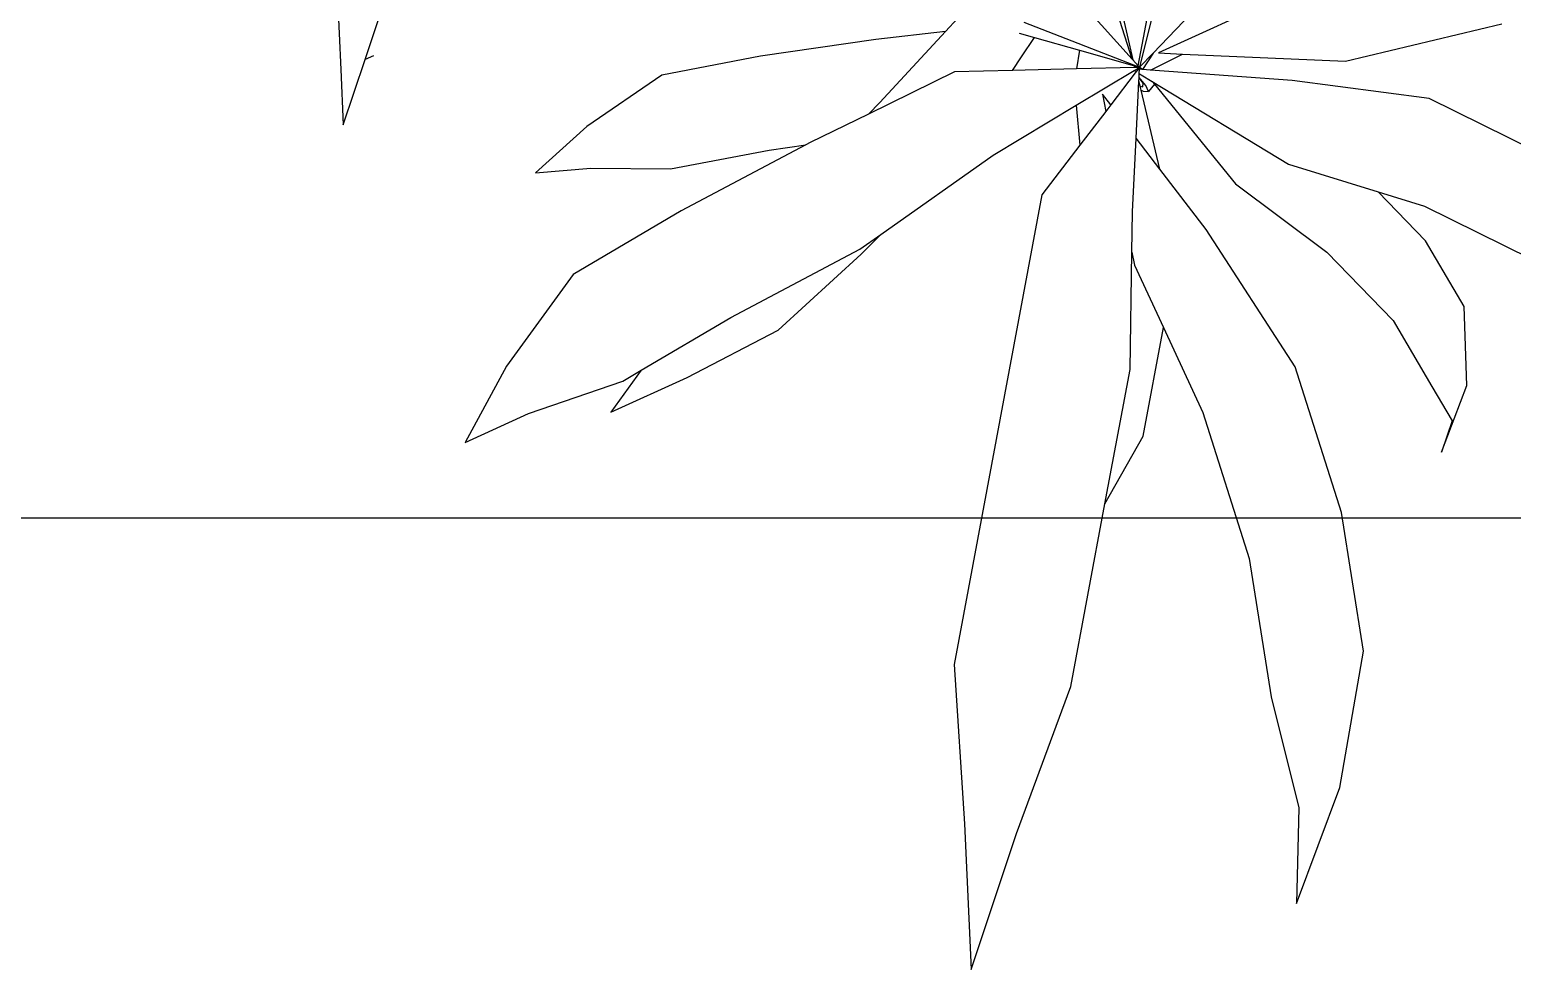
# Model space of a CAD drawing. Header units: metres. Extents: x -22 to 564, y 0 to 143.
# Drawn here: x 221.5318 to 221.6723, y 53.1268 to 53.2158 of the extents above; entities that cross this region are included whole.
import ezdxf

# ---------------------------------------------------------------- set-up
doc = ezdxf.new("R2010")
doc.units = ezdxf.units.M
doc.layers.add('XREF 2N NEURO-ONCOLOGIA$0$Mobiliario Fijo', color=40, linetype='Continuous')

# ---------------------------------------------------------------- blocks, each defined once
blk = doc.blocks.new('XREF 2N NEURO-ONCOLOGIA$0$PLANTA CIRCULAR-02')
at = {"color": 72}
for p, q in [((0.2163079197244855, 0.3322979269213064), (0.2174825615668823, 0.3582367918298743)), ((0.2174825615668823, 0.3582367918298743), (0.2255600604138266, 0.3340252120680773)), ((0.2754286079874646, 0.3465133165283376), (0.2831271368989405, 0.3258223326865206)), ((0.275811919614938, 0.3294600119358151), (0.2754286079874646, 0.3465133165283376)), ((0.2255600604138266, 0.3340252120680773), (0.2352287231787073, 0.3078379123443895)), ((0.2144517528118541, 0.3039590530063805), (0.2163079197244855, 0.3322979269213064)), ((0.2708940055696019, 0.3097266283270628), (0.275811919614938, 0.3294600119358151)), ((0.2831271368989405, 0.3258223326865206), (0.2873213446946607, 0.3015577129912046)), ((0.266975109439926, 0.2850408369870152), (0.2708940055696019, 0.3097266283270628)), ((0.2352287231787073, 0.3078379123443895), (0.2412934626035792, 0.2753400864379287)), ((0.2300751190101948, 0.2203104930686237), (0.2144517528118541, 0.3039590530063805)), ((0.2873213446946607, 0.3015577129912046), (0.2834024485649991, 0.276871921651157)), ((0.258752786373023, 0.259072938679985), (0.266975109439926, 0.2850408369870152)), ((0.2412934626035792, 0.2753400864379287), (0.2457661489516312, 0.2513930210412383)), ((0.2412934626035792, 0.2753400864379287), (0.2480992815560796, 0.2632650709938318)), ((0.2834024485649991, 0.276871921651157), (0.2751801254980961, 0.2509040233441269)), ((0.1273815670105876, 0.2644104534880682), (0.1386542231617511, 0.2592500123248627)), ((0.1347174525734545, 0.2507799221803779), (0.1273815670105876, 0.2644104534880682)), ((0.3012393786880523, 0.2661272672316173), (0.3057208071625865, 0.2542281051827047)), ((0.3031552708874727, 0.260565723578587), (0.3012393786880523, 0.2661272672316173)), ((0.2480992815560796, 0.2632650709938318), (0.2517101342726562, 0.2439324122591202)), ((0.1386542231617511, 0.2592500123248627), (0.1554385416881416, 0.2534772389408246)), ((0.1533050969057257, 0.2589804255905719), (0.1669278453257448, 0.2528546845111848)), ((0.158738136582528, 0.2515389861300363), (0.1533050969057257, 0.2589804255905719)), ((0.2517101342726562, 0.2439324122591202), (0.258752786373023, 0.259072938679985)), ((0.2995236314507963, 0.2544392442416736), (0.3031552708874727, 0.260565723578587)), ((0.1554385416881416, 0.2534772389408246), (0.158738136582528, 0.2515389861300363)), ((0.2926280267648309, 0.2426926067117918), (0.2995236314507963, 0.2544392442416736)), ((0.3057208071625865, 0.2542281051827047), (0.3052849004319853, 0.2402072395598367)), ((0.158738136582528, 0.2515389861300363), (0.1746905417690243, 0.2421682011757511)), ((0.1669278453257448, 0.2528546845111848), (0.183105695239135, 0.2443916328278064)), ((0.2457661489516312, 0.2513930210412383), (0.2461087853604624, 0.2304808479718332)), ((0.2751801254980961, 0.2509040233441269), (0.2593158248288034, 0.2264805127125484)), ((0.1465979750992545, 0.234456471980458), (0.1347174525734545, 0.2507799221803779)), ((0.183105695239135, 0.2443916328278064), (0.1979025384700463, 0.2308337960126394)), ((0.2465460943457316, 0.2328305884237594), (0.2517101342726562, 0.2439324122591202)), ((0.1746905417690243, 0.2421682011757511), (0.1976315565399318, 0.2299967785626436)), ((0.2808230684268551, 0.2305072031032154), (0.2926280267648309, 0.2426926067117918)), ((0.3052849004319853, 0.2402072395598367), (0.2983892957460199, 0.2284606020299478)), ((0.165849975180123, 0.2231474342153845), (0.1465979750992545, 0.234456471980458)), ((0.2461087853604624, 0.2304808479718332), (0.2465460943457316, 0.2328305884237594)), ((0.1976315565399318, 0.2299967785626436), (0.2013890418260757, 0.2273417944819727)), ((0.1979025384700463, 0.2308337960126394), (0.2013890418260757, 0.2273417944819727)), ((0.2461087853604624, 0.2304808479718332), (0.2462260190323775, 0.2233257098332544)), ((0.2645668345363532, 0.2183558742652565), (0.2808230684268551, 0.2305072031032154)), ((0.2982155976822298, 0.2223179191698321), (0.3172262998705548, 0.2317171172690493)), ((0.2013890418260757, 0.2273417944819727), (0.2214030004920744, 0.2132002243617919)), ((0.2983892957460199, 0.2284606020299478), (0.2899686613796177, 0.2197685909734801)), ((0.2593158248288034, 0.2264805127125484), (0.2510818288329091, 0.2157029925408622)), ((0.1880458887503806, 0.2113713272277309), (0.165849975180123, 0.2231474342153845)), ((0.2462260190323775, 0.2233257098332544), (0.2468636820481009, 0.2101818382819616)), ((0.2899686613796177, 0.2197685909734801), (0.2982155976822298, 0.2223179191698321)), ((0.2368373994195281, 0.2114759135015092), (0.2300751190101948, 0.2203104930686237)), ((0.2739774869021687, 0.2148253307744952), (0.2899686613796177, 0.2197685909734801)), ((0.2501257025410837, 0.2006073451241903), (0.2645668345363532, 0.2183558742652565)), ((0.1398800181335815, 0.2163983263596734), (0.1497604723965367, 0.2155343248746178)), ((0.1490665851663664, 0.2080943989386341), (0.1398800181335815, 0.2163983263596734)), ((0.1497604723965367, 0.2155343248746178), (0.1639590949975371, 0.2156879583203661)), ((0.1639590949975371, 0.2156879583203661), (0.1815031946998573, 0.2123314385903896)), ((0.2510818288329091, 0.2157029925408622), (0.2468636820481009, 0.2101818382819616)), ((0.2510818288329091, 0.2157029925408622), (0.2477282124536515, 0.2016322527049041)), ((0.2496995792831598, 0.20008362848872), (0.2739774869021687, 0.2148253307744952)), ((0.1815031946998573, 0.2123314385903896), (0.1880458887503806, 0.2113713272277309)), ((0.1887909899510447, 0.210976011602277), (0.1880458887503806, 0.2113713272277309)), ((0.2214030004920744, 0.2132002243617919), (0.2361707790385594, 0.2043516240605001)), ((0.2361707790385594, 0.2043516240605001), (0.2368373994195281, 0.2114759135015092)), ((0.2414502145201709, 0.2054495023549734), (0.2368373994195281, 0.2114759135015092)), ((0.3180429224580905, 0.212542126266392), (0.2990322202697513, 0.2031429281671819)), ((0.1991868052905516, 0.2059026629006553), (0.1887909899510447, 0.210976011602277)), ((0.2468636820481009, 0.2101818382819616), (0.2473545221659918, 0.2000643635302808)), ((0.1052299575996187, 0.1979691624593656), (0.1056769285168286, 0.2078393354950734)), ((0.1056769285168286, 0.2078393354950734), (0.1095695138444483, 0.1961716594080798)), ((0.1624008745917536, 0.1989805685503896), (0.1490665851663664, 0.2080943989386341)), ((0.2145308191973356, 0.1984145024736676), (0.1991868052905516, 0.2059026629006553)), ((0.2012420913636532, 0.2038441356656762), (0.1991868052905516, 0.2059026629006553)), ((0.2129187338088343, 0.1912117784107465), (0.2012420913636532, 0.2038441356656762)), ((0.2361707790385594, 0.2043516240605001), (0.2465179944031206, 0.1981517496038236)), ((0.2408711741639706, 0.2023382135543628), (0.2414502145201709, 0.2054495023549734)), ((0.2423500464400661, 0.204273917165942), (0.2408711741639706, 0.2023382135543628)), ((0.2423500464400661, 0.204273917165942), (0.2414502145201709, 0.2054495023549734)), ((0.2466985945455633, 0.1985927575697914), (0.2423500464400661, 0.204273917165942)), ((0.2475589574949026, 0.2009221111081345), (0.2473545221659918, 0.2000643635302808)), ((0.2486026663029293, 0.2008001950860674), (0.2473871868901938, 0.1993910597183728)), ((0.2477282124536515, 0.2016322527049041), (0.2475589574949026, 0.2009221111081345)), ((0.2475589574949026, 0.2009221111081345), (0.2480609931466802, 0.2010828169036856)), ((0.2477282124536515, 0.2016322527049041), (0.2480911353282238, 0.2018156823961661)), ((0.2480609931466802, 0.2010828169036856), (0.248094386283185, 0.2003980152886271)), ((0.2480911353282238, 0.2018156823961661), (0.2490791886609855, 0.2018896935783303)), ((0.2490791886609855, 0.2018896935783303), (0.2486026663029293, 0.2008001950860674)), ((0.2501257025410837, 0.2006073451241903), (0.2490791886609855, 0.2018896935783303)), ((0.2990322202697513, 0.2031429281671819), (0.2746122854090771, 0.1999197234052801)), ((0.179944974294088, 0.1956240488204131), (0.1624008745917536, 0.1989805685503896)), ((0.2248347571928662, 0.1981529485796116), (0.2145308191973356, 0.1984145024736676)), ((0.2362374095002337, 0.1978635050566737), (0.2248347571928662, 0.1981529485796116)), ((0.2248347571928662, 0.1981529485796116), (0.2264701033485323, 0.1956942270619848)), ((0.2465179944031206, 0.1981517496038236), (0.2468365684651559, 0.1983451898315493)), ((0.2465179944031206, 0.1981517496038236), (0.2469669963618912, 0.1978827153103282)), ((0.2466985945455633, 0.1985927575697914), (0.2466639152700907, 0.1985525530273904)), ((0.2468365684651559, 0.1983451898315493), (0.2466639152700907, 0.1985525530273904)), ((0.2472069117380471, 0.1979003931708334), (0.2466985945455633, 0.1985927575697914)), ((0.2472069117380471, 0.1979003931708334), (0.2468365684651559, 0.1983451898315493)), ((0.2473545221659918, 0.2000643635302808), (0.2473828681530961, 0.1994800799755438)), ((0.248094386283185, 0.2003980152886271), (0.2473828681530961, 0.1994800799755438)), ((0.2473828681530961, 0.1994800799755438), (0.2473871868901938, 0.1993910597183728)), ((0.2473871868901938, 0.1993910597183728), (0.2474207183899182, 0.1986998894381315)), ((0.2474207183899182, 0.1986998894381315), (0.247743822599233, 0.1988960804005373)), ((0.2474207183899182, 0.1986998894381315), (0.2474586054971581, 0.197918938906561)), ((0.247743822599233, 0.1988960804005373), (0.2496995792831598, 0.20008362848872)), ((0.2494241924522385, 0.1980637706908084), (0.2479831858152153, 0.1979575919426182)), ((0.2746122854090771, 0.1999197234052801), (0.2494241924522385, 0.1980637706908084)), ((0.2494241924522385, 0.1980637706908084), (0.2550827223342083, 0.195213421225823)), ((0.2496995792831598, 0.20008362848872), (0.2501257025410837, 0.2006073451241903)), ((0.1045022866744318, 0.1819004705865055), (0.1052299575996187, 0.1979691624593656)), ((0.1095695138444483, 0.1961716594080798), (0.1137544273637729, 0.1836277557332693)), ((0.1110581247384346, 0.1955550565866915), (0.1095695138444483, 0.1961716594080798)), ((0.2005007157029723, 0.192607584846705), (0.179944974294088, 0.1956240488204131)), ((0.2264701033485323, 0.1956942270619848), (0.2287862294278824, 0.192255410235326)), ((0.2268788212409731, 0.1895363656214002), (0.2474751338054943, 0.1975782480458505)), ((0.2466379175878899, 0.1975994998392849), (0.2362374095002337, 0.1978635050566737)), ((0.236768964713761, 0.1945289948367801), (0.2362374095002337, 0.1978635050566737)), ((0.236768964713761, 0.1945289948367801), (0.246546267228581, 0.1973136950235457)), ((0.2461689531155144, 0.1961370690792492), (0.2379569896054789, 0.1870763708344043)), ((0.2461689531155144, 0.1961370690792492), (0.2397189675594689, 0.1760232697730402)), ((0.2423861432337446, 0.1793886632420509), (0.2462778434902333, 0.1962572136495382)), ((0.2462778434902333, 0.1962572136495382), (0.2461689531155144, 0.1961370690792492)), ((0.2472387041253228, 0.1973173825432752), (0.2462778434902333, 0.1962572136495382)), ((0.2466379175878899, 0.1975994998392849), (0.246546267228581, 0.1973136950235457)), ((0.246546267228581, 0.1973136950235457), (0.2472040618885387, 0.1975010433141122)), ((0.247188125296617, 0.1975855334345127), (0.2466379175878899, 0.1975994998392849)), ((0.2472069117380471, 0.1979003931708334), (0.2469669963618912, 0.1978827153103282)), ((0.2469669963618912, 0.1978827153103282), (0.2470406137376671, 0.1978386050379939)), ((0.2471345818030244, 0.1978694019205349), (0.2470406137376671, 0.1978386050379939)), ((0.2470406137376671, 0.1978386050379939), (0.2471531042229316, 0.1977712026633824)), ((0.2472069117380471, 0.1979003931708334), (0.2471345818030244, 0.1978694019205349)), ((0.2471345818030244, 0.1978694019205349), (0.2471531042229316, 0.1977712026633824)), ((0.2471531042229316, 0.1977712026633824), (0.2474751338054943, 0.1975782480458505)), ((0.2474751338054943, 0.1975782480458505), (0.247188125296617, 0.1975855334345127)), ((0.247188125296617, 0.1975855334345127), (0.2472040618885387, 0.1975010433141122)), ((0.2472040618885387, 0.1975010433141122), (0.2474751338054943, 0.1975782480458505)), ((0.2474751338054943, 0.1975782480458505), (0.2472069117380471, 0.1979003931708334)), ((0.2474751338054943, 0.1975782480458505), (0.2472387041253228, 0.1973173825432752)), ((0.2472387041253228, 0.1973173825432752), (0.2509193050910028, 0.1778041503355823)), ((0.2479441683835546, 0.197954716992605), (0.2474586054971581, 0.197918938906561)), ((0.2474586054971581, 0.197918938906561), (0.2474751338054943, 0.1975782480458505)), ((0.2479441683835546, 0.197954716992605), (0.2474751338054943, 0.1975782480458505)), ((0.2474751338054943, 0.1975782480458505), (0.2499030206254673, 0.1950344479568571)), ((0.2545506393085475, 0.1685439526762096), (0.2474751338054943, 0.1975782480458505)), ((0.2479831858152153, 0.1979575919426182), (0.2479441683835546, 0.197954716992605)), ((0.2499030206254673, 0.1950344479568571), (0.2479831858152153, 0.1979575919426182)), ((0.2550827223342083, 0.195213421225823), (0.2841276533141865, 0.1965049694562708)), ((0.2841276533141865, 0.1965049694562708), (0.3119486977157351, 0.1898444431688944)), ((0.2287862294278824, 0.192255410235326), (0.236768964713761, 0.1945289948367801)), ((0.2499030206254673, 0.1950344479568571), (0.2700187889681729, 0.1739583035174519)), ((0.2508638265624228, 0.1950258185294231), (0.2550827223342083, 0.195213421225823)), ((0.2725399314201127, 0.1851076294699467), (0.2508638265624228, 0.1950258185294231)), ((0.2129187338088343, 0.1912117784107465), (0.2005007157029723, 0.192607584846705)), ((0.215121367953742, 0.1888288621271457), (0.2129187338088343, 0.1912117784107465)), ((0.2260522050137155, 0.1914767252876928), (0.2287862294278824, 0.192255410235326))]:
    blk.add_line(p, q, dxfattribs=at)
blk = doc.blocks.new('XREF 2N NEURO-ONCOLOGIA')
at = {"layer": 'XREF 2N NEURO-ONCOLOGIA$0$Mobiliario Fijo', "transparency": 33554687, "elevation": 6.536305027736965e-07}
blk.add_lwpolyline([(19.71842607896826, 25.73096329984187), (19.71842607896826, 25.18096329985351), (20.268426078782, 25.18096329985351), (20.268426078782, 25.73096329984187)], close=True, dxfattribs=at)
at = {"color": 2, "xscale": -0.5320720665645394, "yscale": 0.5320720665645394, "zscale": 0.5320720665645394, "rotation": 90.00000000000007}
blk.add_blockref('XREF 2N NEURO-ONCOLOGIA$0$PLANTA CIRCULAR-02', (19.8662445532255, 25.5359712135816, 5.021062019848236e-07), dxfattribs=at)

msp = doc.modelspace()

# ---------------------------------------------------------------- block references
at = {"rotation": 90}
msp.add_blockref('XREF 2N NEURO-ONCOLOGIA', (247.041247396106, 33.45112300235571), dxfattribs=at)

doc.saveas('drawing.dxf')
